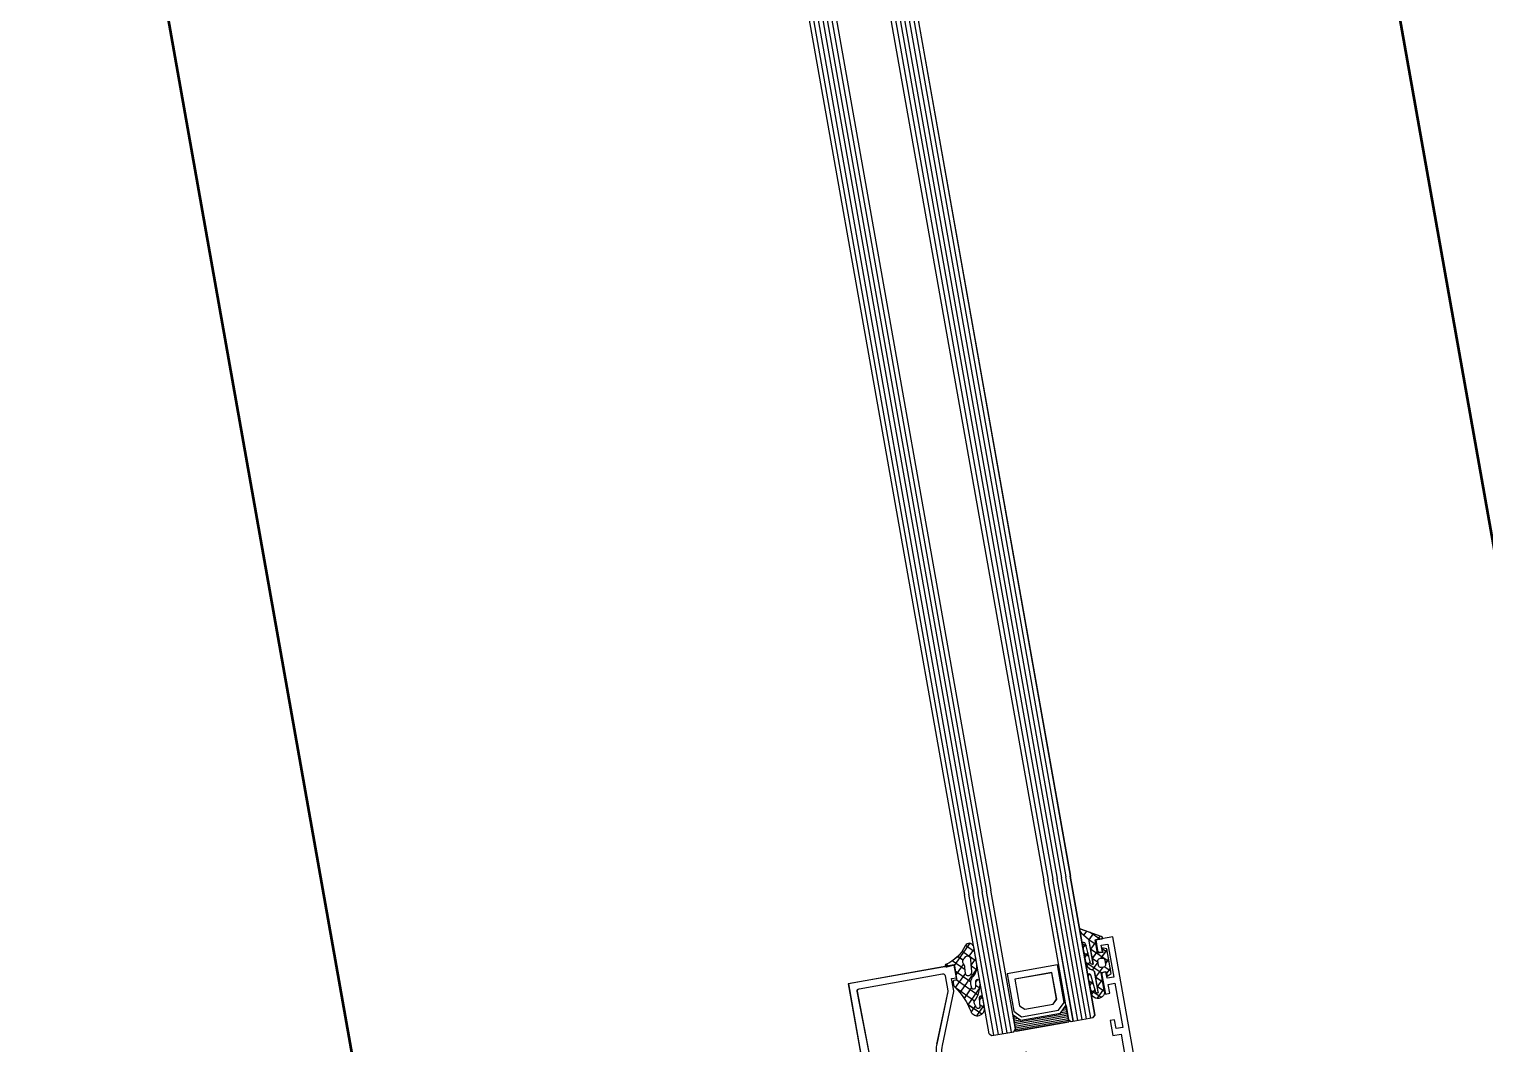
# Model space of a CAD drawing. Header units: millimetres. Extents: x 26282 to 30760, y 1404 to 4574.
# Drawn here: x 30290.2 to 30322.7, y 3850.58 to 3873.24 of the extents above; entities that cross this region are included whole.
import ezdxf

# ---------------------------------------------------------------- set-up
doc = ezdxf.new("R2010")
doc.units = ezdxf.units.MM
doc.header["$LTSCALE"] = 0.25
doc.layers.add('AB-DUV', color=4, linetype='Continuous', lineweight=50)

# ---------------------------------------------------------------- blocks, each defined once
blk = doc.blocks.new('CHD60E27', base_point=(-138.6, 7.85))
at = {"color": 1, "linetype": 'Continuous'}
for p, q in [((-80.6, 56.35), (-78.6, 56.35)), ((-115.729976, 50.516652), (-114.729976, 49.516652)), ((-115.729976, 50.516652), (-114.729976, 49.516652)), ((-78.6, 29.85), (-80.6, 29.85)), ((-137.2, 16.75), (-135.7, 16.75)), ((-135.7, 16.75), (-135.7, 15.25))]:
    blk.add_line(p, q, dxfattribs=at)
at = {"color": 40, "linetype": 'Continuous'}
for points in [[(-138.6, 7.85), (-138.6, 78.35), (-134.7, 78.35), (-134.7, 75.95, -0.414213), (-135.199999, 75.45), (-135.7, 75.45), (-135.7, 76.95), (-137.2, 76.95), (-137.2, 69.45), (-135.7, 69.45), (-135.7, 70.95), (-135.2, 70.95, -0.414213), (-134.699999, 70.45), (-134.7, 66.05), (-135.7, 66.05), (-135.7, 68.05), (-137.2, 68.05), (-137.2, 58.05), (-135.7, 58.05), (-135.7, 60.05), (-134.7, 60.05), (-134.7, 56.65), (-136.6, 56.65), (-136.6, 51.35), (-134.4, 51.35), (-132.2, 51.35), (-132.2, 52.95), (-130.2, 52.95), (-130.2, 51.95), (-128.790992, 51.95, 0.176327), (-128.630295, 52.008489), (-127.7, 52.789099), (-127, 52.789099, -0.43976), (-126.701142, 52.462953), (-126.911671, 50.056591, -0.176327), (-126.983943, 49.901604), (-127.323223, 49.562323, -0.577351), (-127.741481, 49.674394), (-127.772347, 49.789587, 0.267949), (-127.949124, 49.966363), (-129.9, 50.489099), (-130.1, 50.489099, 0.842899), (-130.2, 49.906257), (-130.2, 45.839099, 0.414213), (-129.949998, 45.589099), (-129.628806, 45.589099, 0.137838), (-129.498553, 45.625711), (-127.980252, 46.552487, -0.585341), (-127.6, 46.339099), (-127.6, 45.002615, -0.261351), (-128.07899, 44.149065), (-129.797634, 43.1), (-128.07899, 42.050935, -0.261351), (-127.6, 41.197385), (-127.6, 39.8609, -0.585341), (-127.980252, 39.647512), (-129.498554, 40.574288, 0.137838), (-129.628807, 40.6109), (-129.95, 40.6109, 0.414213), (-130.199999, 40.360899), (-130.2, 36.293743, 0.842899), (-130.1, 35.710901), (-129.9, 35.7109), (-127.949123, 36.233636, 0.267949), (-127.772347, 36.410413), (-127.741481, 36.525605, -0.577351), (-127.323223, 36.637676), (-126.983943, 36.298396, -0.176327), (-126.911671, 36.143409), (-126.701141, 33.737047, -0.43976), (-127, 33.4109), (-127.7, 33.4109), (-128.630295, 34.191511, 0.176327), (-128.790992, 34.25), (-130.2, 34.25), (-130.2, 33.25), (-132.2, 33.25), (-132.2, 34.85), (-136.6, 34.85), (-136.6, 29.55), (-134.7, 29.55), (-134.7, 26.15), (-135.7, 26.15), (-135.7, 28.15), (-137.2, 28.15), (-137.2, 18.15), (-135.7, 18.15), (-135.7, 20.15), (-134.7, 20.15), (-134.7, 15.75, -0.414213), (-135.199999, 15.25), (-135.7, 15.25), (-135.7, 16.75), (-137.2, 16.75), (-137.2, 9.25), (-135.7, 9.25), (-135.7, 10.75), (-135.2, 10.75, -0.414213), (-134.699999, 10.25), (-134.7, 7.85), (-138.6, 7.85)], [(-78.6, 56.35), (-78.6, 29.85), (-79.6, 29.85), (-80.6, 29.85, -0.414213), (-82.599999, 31.85), (-80.6, 31.85), (-80.6, 34.85), (-89.1, 34.85), (-89.6, 35.35), (-90.1, 34.85), (-98.6, 34.85), (-98.6, 31.85), (-96.6, 31.85, -0.414213), (-98.599999, 29.85), (-105.740408, 29.85, -0.356298), (-107.699999, 31.450001), (-105.7, 31.45), (-105.7, 34.85), (-109, 34.85), (-109.5, 35.35), (-110, 34.85), (-113.2, 34.85), (-113.2, 31.45), (-111.2, 31.45, -0.356298), (-113.159592, 29.85), (-115.2, 29.85), (-115.2, 34.25), (-116.609007, 34.25, 0.176327), (-116.769704, 34.191511), (-117.7, 33.4109), (-118.4, 33.4109, -0.43976), (-118.698859, 33.737047), (-118.488329, 36.143409, -0.176327), (-118.416057, 36.298397), (-118.076776, 36.637677, -0.577351), (-117.658519, 36.525604), (-117.627652, 36.410413, 0.267949), (-117.450876, 36.233636), (-115.5, 35.7109), (-115.3, 35.7109, 0.842899), (-115.2, 36.293744), (-115.2, 40.3609, 0.414213), (-115.45, 40.6109), (-115.771193, 40.6109, 0.137838), (-115.901446, 40.574288), (-117.419747, 39.647512, -0.585341), (-117.799999, 39.8609), (-117.8, 41.197384, -0.261351), (-117.32101, 42.050935), (-115.602366, 43.1), (-117.321009, 44.149064, -0.261351), (-117.8, 45.002615), (-117.8, 46.339099, -0.585341), (-117.419747, 46.552488), (-115.901445, 45.625712, 0.137838), (-115.771193, 45.5891), (-115.45, 45.589099, 0.414213), (-115.199999, 45.8391), (-115.2, 49.906257, 0.842899), (-115.3, 50.489099), (-115.5, 50.489099), (-117.450876, 49.966364, 0.267949), (-117.627653, 49.789587), (-117.658518, 49.674395, -0.577351), (-118.076776, 49.562322), (-118.416057, 49.901603, -0.176327), (-118.488329, 50.056591), (-118.698858, 52.462953, -0.43976), (-118.4, 52.789099), (-117.7, 52.789099), (-116.769704, 52.008489, 0.176327), (-116.609007, 51.95), (-115.2, 51.95), (-115.2, 56.35), (-113.159591, 56.35, -0.356297), (-111.199999, 54.75), (-113.2, 54.75), (-113.2, 51.35), (-110, 51.35), (-109.5, 50.85), (-109, 51.35), (-105.7, 51.35), (-105.7, 54.75), (-107.7, 54.75, -0.356297), (-105.740408, 56.35), (-98.6, 56.35, -0.414213), (-96.599999, 54.350001), (-98.6, 54.35), (-98.6, 51.35), (-90.1, 51.35), (-89.6, 50.85), (-89.1, 51.35), (-80.6, 51.35), (-80.6, 54.35), (-82.6, 54.35, -0.414213), (-80.6, 56.35), (-78.6, 56.35)], [(-80.6, 43.1), (-80.6, 49.35), (-99.6, 49.35, -0.414213), (-100.6, 50.35), (-100.6, 54.35), (-103.7, 54.35), (-103.7, 50.35, -0.414213), (-104.699999, 49.350001), (-113.2, 49.35), (-113.2, 36.85), (-104.7, 36.85, -0.414213), (-103.699999, 35.850001), (-103.7, 31.85), (-100.6, 31.85), (-100.6, 35.85, -0.414213), (-99.6, 36.85), (-80.6, 36.85), (-80.6, 43.1)]]:
    blk.add_lwpolyline(points, format="xyb", close=True, dxfattribs=at)
blk.add_lwpolyline([(-134.4, 49.35), (-136.6, 49.35), (-136.6, 36.85), (-132.2, 36.85), (-132.2, 49.35), (-134.4, 49.35)], close=True, dxfattribs=at)
at = {"color": 4, "linetype": 'Continuous'}
for points in [[(-130.210348, 45.762166), (-128.497348, 46.762166), (-122.710348, 46.762166), (-116.923348, 46.762166), (-115.210348, 45.762166), (-115.210348, 50.362166), (-116.910348, 49.362166), (-122.710348, 49.362166), (-128.510348, 49.362166), (-130.210348, 50.362166), (-130.210348, 45.762166)], [(-128.497348, 39.437833), (-130.210348, 40.437833), (-130.210348, 35.837833), (-128.510348, 36.837833), (-122.710348, 36.837833), (-116.910348, 36.837833), (-115.210348, 35.837833), (-115.210348, 40.437833), (-116.923348, 39.437833), (-122.710348, 39.437833), (-128.497348, 39.437833)]]:
    blk.add_lwpolyline(points, close=True, dxfattribs=at)
blk = doc.blocks.new('CHD10-3111', base_point=(3855.389827, -8975.811796))
at = {"color": 40, "linetype": 'Continuous'}
blk.add_lwpolyline([(3855.389827, -8949.111796), (3879.389827, -8949.111796), (3879.389827, -8971.111796), (3877.889827, -8971.111796), (3877.889827, -8970.611796), (3875.789827, -8970.611796, 0.414276), (3875.289827, -8971.111902), (3875.289827, -8973.411796), (3875.891113, -8973.764938, -0.44986), (3875.948899, -8974.058621), (3874.687602, -8975.51474, -0.717959), (3873.789827, -8975.211796), (3873.789827, -8970.111796, -0.414242), (3874.789923, -8969.111796), (3876.40713, -8969.111796, 0.409111), (3877.406977, -8968.129248), (3877.703866, -8951.120522, 0.419335), (3877.203942, -8950.611796), (3858.289827, -8950.611796, 0.414214), (3857.789827, -8951.111796), (3857.789827, -8954.510299, 0.096347), (3857.826278, -8954.697709), (3862.331086, -8965.847499, -0.096289), (3862.789827, -8968.20752), (3862.789827, -8975.311796, -0.679855), (3861.925103, -8975.653814), (3860.044019, -8973.648631, -0.65679), (3860.189935, -8973.311796), (3861.289827, -8973.311796, 0.414214), (3861.489827, -8973.111796), (3861.489827, -8968.20752, 0.096295), (3861.125704, -8966.334383), (3856.526235, -8954.950297, -0.096289), (3856.489827, -8954.762994), (3856.489827, -8952.011796), (3855.389827, -8952.011796), (3855.389827, -8949.111796)], format="xyb", close=True, dxfattribs=at)
blk = doc.blocks.new('CHDMN-201', base_point=(29.944199, -19.992072))
at = {"color": 1, "linetype": 'Continuous'}
for p, q in [((24.944196, -17.917709), (26.712382, -16.149524)), ((25.670623, -15.827906), (29.959082, -20.116364)), ((24.944196, -17.222799), (26.363237, -18.64184)), ((24.944197, -19.344121), (26.23548, -20.635403)), ((24.944198, -20.039028), (27.683935, -17.299291)), ((27.730494, -21.495372), (30.203718, -19.022148)), ((27.817864, -19.286682), (28.843558, -18.260988)), ((31.416762, -19.452725), (31.950423, -19.986385)), ((25.079548, -21.600792), (25.475995, -21.997239)), ((25.189997, -21.91455), (25.940862, -21.163684)), ((25.475995, -21.997239), (29.768513, -26.289757)), ((25.940862, -21.163684), (26.275067, -20.829479)), ((26.075074, -23.150793), (26.624114, -22.601753)), ((26.23548, -20.635403), (26.260255, -20.660179)), ((26.954462, -24.392725), (29.944199, -21.402988)), ((27.79138, -22.191304), (30.58826, -24.988183)), ((27.826231, -20.104834), (29.944199, -22.222802)), ((31.257696, -20.089491), (31.80016, -19.547027)), ((25.178841, -25.942725), (28.496854, -29.260739)), ((25.232281, -26.114906), (26.046166, -25.301021)), ((25.477814, -24.120378), (25.941592, -24.584156)), ((25.916779, -27.551729), (30.108752, -23.359755)), ((26.882093, -28.707735), (30.556963, -25.032865)), ((26.991686, -25.63425), (29.066899, -27.709463)), ((24.944199, -28.524309), (25.530435, -27.938072)), ((25.094432, -27.979636), (25.776541, -28.661746)), ((25.810575, -31.900573), (28.517647, -29.193501)), ((24.944199, -29.950724), (27.004506, -32.011031)), ((24.952122, -30.637706), (25.869183, -29.720645)), ((26.861353, -29.746558), (28.07121, -30.956415))]:
    blk.add_line(p, q, dxfattribs=at)
for points in [[(26.390301, -23.393758, -0.11997), (25.342637, -22.236365, -0.11997), (24.944199, -20.726926), (24.944195, -16.789779, -0.730107), (26.758647, -16.209518, 0.185935), (31.810746, -19.549362, -0.858634), (31.670288, -20.125588), (30.144199, -19.992072, 0.414214), (29.944199, -20.192072), (29.944199, -23.09206, 0.414226), (30.244199, -23.392072), (30.544174, -23.392072, -0.414238), (30.844199, -23.692072), (30.844199, -24.310458, -0.167691), (30.631375, -24.927186, 0.106409), (28.114271, -30.786691, -0.907546), (24.944199, -30.478675), (24.944199, -28.292072, -1), (25.744199, -28.292072), (25.908447, -30.169443, 0.790151), (26.678457, -30.282816, 0.061795), (27.025941, -28.955975, 0.24686), (26.961879, -28.781202, -0.192553), (24.944199, -24.656358, -1), (25.941426, -24.581945, 0.061004), (26.187228, -25.817745, 0.744986), (26.953471, -25.796309, 0.211789), (26.613432, -23.622255, 0.100818), (26.390301, -23.393758)], [(26.255022, -20.600362), (26.380094, -22.029945, 0.17342), (26.661249, -22.641873, 0.008526), (26.786952, -22.766133, 0.691738), (27.799141, -22.280005), (27.680588, -20.924941, -0.129672), (27.819183, -20.120619, 0.375997), (27.441422, -18.85823), (27.046771, -18.610379, 0.619603), (26.12995, -19.17078), (26.255022, -20.600362)]]:
    blk.add_lwpolyline(points, format="xyb", close=True, dxfattribs=at)
blk = doc.blocks.new('*U94')
at = {"color": 4, "linetype": 'Continuous'}
for p, q in [((598.494385, 76), (598.494385, 64)), ((598.894385, 76), (598.894385, 64)), ((599.294385, 76), (599.294385, 64)), ((599.694385, 76), (599.694385, 64)), ((600.094385, 76), (600.094385, 64)), ((600.494385, 76), (600.494385, 64)), ((600.894385, 76), (600.894385, 74.65)), ((601.294385, 76), (601.294385, 75.05)), ((601.694385, 76), (601.694385, 75.45)), ((602.094385, 76), (602.094385, 75.85)), ((600.894385, 65.35), (600.894385, 64)), ((601.294385, 64.95), (601.294385, 64)), ((601.694385, 64.55), (601.694385, 64)), ((602.094385, 64.15), (602.094385, 64))]:
    blk.add_line(p, q, dxfattribs=at)
blk = doc.blocks.new('CHD40D02')
at = {"color": 1, "linetype": 'Continuous'}
for p, q in [((-1.122662, 0.665503), (-0.457159, 0)), ((-1.012226, 0), (0.801576, 1.813802)), ((0, -1.109094), (1.4, 0.290906)), ((0.205857, 1.458304), (1.4, 0.264161)), ((1.534377, 2.251105), (2.247288, 1.538194)), ((-2.117144, -5.347558), (1.4, -1.830414)), ((-2.117144, -3.226238), (-1.117144, -2.226238)), ((-2.117144, -2.582656), (-0.421916, -4.277884)), ((0, -0.457159), (1.4, -1.857159)), ((0, -2.578479), (1.4, -3.978479)), ((2.000247, -3.351488), (2.91136, -2.440375)), ((2.050967, -2.508126), (2.906913, -3.364072)), ((2.135987, -1.094428), (2.921622, -0.308793)), ((2.222769, -0.558608), (2.917076, -1.252915)), ((-2.117144, -4.703976), (-1.237492, -5.583628)), ((-2.117144, -7.468879), (-0.899257, -6.250992)), ((-0.543237, -6.277883), (1.4, -8.22112)), ((0, -7.473055), (2.106571, -5.366485)), ((0.262508, -5.089227), (1.4, -3.951735)), ((0.262508, -4.962308), (1.066416, -5.766216)), ((1.066416, -5.766216), (1.7501, -6.4499)), ((1.930627, -4.509107), (2.59883, -5.177309)), ((2.106571, -5.366485), (2.901098, -4.571957)), ((2.59883, -5.177309), (2.73038, -5.30886)), ((-2.117144, -6.825296), (-1.117144, -7.825296)), ((0, -9.594375), (1.4, -8.194375)), ((0, -8.942441), (1.4, -10.34244)), ((2.065011, -9.650685), (2.925923, -8.789773)), ((2.137826, -8.958946), (2.903131, -9.724251)), ((2.53001, -7.22981), (2.953639, -7.653438)), ((0.000001, -11.063761), (1.86654, -12.930301)), ((0.005596, -11.710099), (1.4, -10.315696)), ((0.929001, -12.908016), (2.87289, -10.964126)), ((1.935795, -10.878236), (2.844412, -11.786853))]:
    blk.add_line(p, q, dxfattribs=at)
at = {"color": 7, "linetype": 'Continuous'}
blk.add_line((2.921685, -0.29561), (2.817805, -0.199647), dxfattribs=at)
at = {"color": 1, "linetype": 'Continuous'}
for points in [[(2.921685, -0.29561), (2.9, -4.8), (2.8, -5.1), (2.7, -5.4), (2.6, -5.7), (2.4, -6), (2.3, -6.2), (2, -6.3), (1.8, -6.4), (1.6, -6.6), (1.5, -6.7), (1.4, -6.9), (1.4, -11.5), (1.4, -11.7), (1.6, -11.8), (1.65982, -11.8), (1.85982, -11.6), (2.25982, -7.8), (2.35982, -7.4), (2.55982, -7.2), (2.85982, -7.2), (2.95982, -7.4), (2.85982, -11.5, -1.047986), (0.000001, -11.499982), (0, -7.412301), (-1.117144, -7.412301), (-1.117144, -8.412301), (-2.117144, -7.977518), (-2.117144, -2.406848), (-1.117144, -2.015544), (-1.117144, -3.015544), (0, -3.015544), (0, 0), (-1.5, 0), (-1.6, 0.1), (-1.6, 0.3), (-1.4, 0.5), (2.700478, 2.946982), (2.800478, 2.946982), (2.900478, 2.746982), (2.900478, 2.446982), (2.700478, 2.146982), (1.4, 0.4), (1.4, -5.2), (1.5, -5.3), (1.7, -5.2), (1.907825, -4.888262), (2.146067, -0.926812), (2.230152, -0.523166), (2.318197, -0.219443), (2.614003, -0.107644), (2.817805, -0.199647), (2.921685, -0.29561)], [(0.116062, -6.131436, 0.198912), (0.262508, -5.777883), (0.262508, -4.777884, 0.414213), (-0.237492, -4.277884), (-0.737492, -4.277884, 0.414213), (-1.237492, -4.777883), (-1.237492, -5.777884, 0.414213), (-0.737492, -6.277883), (-0.237491, -6.277883, 0.198912), (0.116062, -6.131436)]]:
    blk.add_lwpolyline(points, format="xyb", close=True, dxfattribs=at)
blk = doc.blocks.new('A$C1CD448AB')
at = {"color": 4, "linetype": 'Continuous'}
for p, q in [((464.1, 82.92), (463.6, 82.42)), ((463.6, 82.42), (463.6, 77.42)), ((463.6, 81.92), (495.6, 81.92)), ((464.1, 82.92), (495.6, 82.92)), ((804.85, 82.92), (495.6, 82.92)), ((804.85, 81.92), (495.6, 81.92)), ((463.6, 80.92), (495.6, 80.92)), ((463.6, 79.92), (495.6, 79.92)), ((463.6, 78.92), (495.6, 78.92)), ((804.85, 80.92), (495.6, 80.92)), ((804.85, 79.92), (495.6, 79.92)), ((804.85, 78.92), (495.6, 78.92)), ((463.6, 77.92), (495.6, 77.92)), ((463.6, 77.42), (464.1, 76.92)), ((464.1, 76.92), (495.6, 76.92)), ((468.1, 76.62), (466.6, 75.12)), ((466.6, 75.12), (466.6, 66.72)), ((476.6, 76.62), (468.1, 76.62)), ((469.1, 75.12), (468.1, 74.12)), ((475.1, 75.12), (469.1, 75.12)), ((475.1, 66.72), (475.1, 75.12)), ((476.6, 65.22), (476.6, 76.62)), ((804.85, 77.92), (495.6, 77.92)), ((804.85, 76.92), (495.6, 76.92)), ((468.1, 74.12), (468.1, 67.72)), ((466.6, 66.72), (468.1, 65.22)), ((468.1, 67.72), (469.1, 66.72)), ((468.1, 65.22), (476.6, 65.22)), ((469.1, 66.72), (475.1, 66.72)), ((464.1, 64.92), (463.6, 64.42)), ((463.6, 64.42), (463.6, 59.42)), ((463.6, 63.92), (495.6, 63.92)), ((463.6, 62.92), (495.6, 62.92)), ((463.6, 61.92), (495.6, 61.92)), ((464.1, 64.92), (495.6, 64.92)), ((804.85, 64.92), (495.6, 64.92)), ((804.85, 63.92), (495.6, 63.92)), ((804.85, 62.92), (495.6, 62.92)), ((804.85, 61.92), (495.6, 61.92)), ((463.6, 60.92), (495.6, 60.92)), ((463.6, 59.92), (495.6, 59.92)), ((463.6, 59.42), (464.1, 58.92)), ((464.1, 58.92), (495.6, 58.92)), ((804.85, 60.92), (495.6, 60.92)), ((804.85, 59.92), (495.6, 59.92)), ((804.85, 58.92), (495.6, 58.92))]:
    blk.add_line(p, q, dxfattribs=at)
blk.add_lwpolyline([(463.6, 76.92), (467.35, 76.92), (465.85, 75.42), (465.85, 66.42), (467.35, 64.92), (463.6, 64.92), (463.6, 76.92)], close=True, dxfattribs=at)
at = {"color": 7, "rotation": 270}
for name, p, xscale in [('CHD60E27', (410.1, 51.92), -1), ('CHD10-3111', (453.9, 87.92), -1), ('CHDMN-201', (480.6, 87.92), -1), ('CHD40D02', (480.6, 55.92), -1.034312)]:
    blk.add_blockref(name, p, dxfattribs=dict(at, xscale=xscale))
at = {"color": 4}
blk.add_blockref('*U94', (-134.89, 0.92), dxfattribs=at)
blk = doc.blocks.new('A$C187D15ED')
at = {"layer": 'AB-DUV'}
for p, q in [((10779.534, 3504.241), (10728.64, 3790.916)), ((10751.502, 3507.266), (10701.867, 3786.846))]:
    blk.add_line(p, q, dxfattribs=at)
at = {"layer": 'Defpoints', "ltscale": 0.2, "xscale": 0.1000000000000001, "yscale": 0.1000000000000001, "zscale": 0.1000000000000001, "rotation": 100.0669337325965}
blk.add_blockref('A$C1CD448AB', (10757.488, 3601.528), dxfattribs=at)

msp = doc.modelspace()

# ---------------------------------------------------------------- block references
at = {"layer": 'AB-DUV', "ltscale": 100}
msp.add_blockref('A$C187D15ED', (19570.424, 205.028, 5.126), dxfattribs=at)

# ---------------------------------------------------------------- next in the draw order: linework, layer by layer
at = {"layer": 'Defpoints', "color": 4, "linetype": 'Continuous'}
for p, q in [((30307.648, 3884.702, 5.126), (30313.053, 3854.253, 5.126)), ((30307.746, 3884.72, 5.126), (30313.152, 3854.271, 5.126)), ((30307.845, 3884.737, 5.126), (30313.25, 3854.288, 5.126)), ((30307.943, 3884.755, 5.126), (30313.349, 3854.306, 5.126)), ((30308.042, 3884.772, 5.126), (30313.447, 3854.323, 5.126)), ((30305.875, 3884.387, 5.126), (30311.281, 3853.939, 5.126)), ((30305.974, 3884.405, 5.126), (30311.379, 3853.956, 5.126)), ((30306.072, 3884.422, 5.126), (30311.478, 3853.974, 5.126)), ((30306.171, 3884.44, 5.126), (30311.576, 3853.991, 5.126)), ((30306.269, 3884.457, 5.126), (30311.675, 3854.009, 5.126)), ((30307.451, 3884.667, 5.126), (30312.856, 3854.218, 5.126)), ((30307.549, 3884.685, 5.126), (30312.955, 3854.236, 5.126)), ((30305.678, 3884.353, 5.126), (30311.084, 3853.904, 5.126)), ((30305.777, 3884.37, 5.126), (30311.183, 3853.921, 5.126)), ((30313.407, 3851.117, 5.126), (30312.856, 3854.218, 5.126)), ((30313.514, 3851.085, 5.126), (30312.955, 3854.236, 5.126)), ((30313.613, 3851.102, 5.126), (30313.053, 3854.253, 5.126)), ((30313.711, 3851.12, 5.126), (30313.152, 3854.271, 5.126)), ((30313.81, 3851.137, 5.126), (30313.25, 3854.288, 5.126)), ((30313.908, 3851.155, 5.126), (30313.349, 3854.306, 5.126)), ((30313.998, 3851.222, 5.126), (30313.447, 3854.323, 5.126)), ((30311.635, 3850.802, 5.126), (30311.084, 3853.904, 5.126)), ((30311.742, 3850.77, 5.126), (30311.183, 3853.921, 5.126)), ((30311.84, 3850.788, 5.126), (30311.281, 3853.939, 5.126)), ((30311.939, 3850.805, 5.126), (30311.379, 3853.956, 5.126)), ((30312.037, 3850.823, 5.126), (30311.478, 3853.974, 5.126)), ((30312.136, 3850.84, 5.126), (30311.576, 3853.991, 5.126)), ((30312.225, 3850.907, 5.126), (30311.675, 3854.009, 5.126)), ((30313.159, 3852.342, 5.126), (30312.037, 3852.143, 5.126)), ((30313.308, 3851.505, 5.126), (30313.159, 3852.342, 5.126)), ((30312.037, 3852.143, 5.126), (30312.185, 3851.306, 5.126)), ((30313.038, 3852.168, 5.126), (30312.21, 3852.022, 5.126)), ((30312.21, 3852.022, 5.126), (30312.315, 3851.431, 5.126)), ((30313.142, 3851.578, 5.126), (30313.038, 3852.168, 5.126)), ((30313.061, 3851.462, 5.126), (30313.142, 3851.578, 5.126)), ((30312.185, 3851.306, 5.126), (30312.359, 3851.185, 5.126)), ((30312.199, 3851.055, 5.126), (30313.381, 3851.264, 5.126)), ((30312.315, 3851.431, 5.126), (30312.431, 3851.35, 5.126)), ((30312.359, 3851.185, 5.126), (30313.186, 3851.331, 5.126)), ((30312.431, 3851.35, 5.126), (30313.061, 3851.462, 5.126)), ((30313.186, 3851.331, 5.126), (30313.308, 3851.505, 5.126)), ((30313.241, 3851.28, 5.126), (30313.374, 3851.304, 5.126)), ((30313.273, 3851.327, 5.126), (30313.367, 3851.343, 5.126)), ((30313.306, 3851.373, 5.126), (30313.36, 3851.383, 5.126)), ((30313.338, 3851.419, 5.126), (30313.353, 3851.422, 5.126)), ((30312.171, 3851.212, 5.126), (30312.186, 3851.215, 5.126)), ((30312.178, 3851.173, 5.126), (30312.232, 3851.182, 5.126)), ((30312.185, 3851.133, 5.126), (30312.279, 3851.15, 5.126)), ((30312.185, 3850.849, 5.126), (30312.225, 3850.907, 5.126)), ((30312.192, 3851.094, 5.126), (30312.325, 3851.118, 5.126)), ((30312.206, 3851.015, 5.126), (30313.388, 3851.225, 5.126)), ((30312.213, 3850.976, 5.126), (30313.395, 3851.186, 5.126)), ((30312.22, 3850.937, 5.126), (30313.402, 3851.146, 5.126)), ((30312.227, 3850.897, 5.126), (30313.409, 3851.107, 5.126)), ((30312.234, 3850.858, 5.126), (30313.416, 3851.068, 5.126)), ((30313.407, 3851.117, 5.126), (30313.465, 3851.076, 5.126)), ((30313.465, 3851.076, 5.126), (30313.957, 3851.164, 5.126)), ((30313.957, 3851.164, 5.126), (30313.998, 3851.222, 5.126)), ((30311.635, 3850.802, 5.126), (30311.693, 3850.762, 5.126)), ((30311.693, 3850.762, 5.126), (30312.185, 3850.849, 5.126))]:
    msp.add_line(p, q, dxfattribs=at)
at = {"layer": 'Defpoints', "color": 1, "linetype": 'Continuous'}
for p, q in [((30313.668, 3853.138, 5.126), (30313.661, 3853.117, 5.126)), ((30313.661, 3853.117, 5.126), (30313.667, 3853.087, 5.126)), ((30313.667, 3853.087, 5.126), (30313.692, 3853.061, 5.126)), ((30313.678, 3853.14, 5.126), (30313.668, 3853.138, 5.126)), ((30314.139, 3852.973, 5.126), (30313.678, 3853.14, 5.126)), ((30313.692, 3853.061, 5.126), (30313.855, 3852.913, 5.126)), ((30313.809, 3853.093, 5.126), (30313.749, 3853.01, 5.126)), ((30313.855, 3852.913, 5.126), (30313.953, 3852.361, 5.126)), ((30314.024, 3852.789, 5.126), (30313.857, 3852.902, 5.126)), ((30313.958, 3853.039, 5.126), (30313.858, 3852.899, 5.126)), ((30314.108, 3852.917, 5.126), (30313.891, 3853.063, 5.126)), ((30314.013, 3852.854, 5.126), (30313.895, 3852.691, 5.126)), ((30314.005, 3852.899, 5.126), (30314.157, 3852.926, 5.126)), ((30314.057, 3852.602, 5.126), (30314.005, 3852.899, 5.126)), ((30314.107, 3852.985, 5.126), (30314.051, 3852.907, 5.126)), ((30314.162, 3852.957, 5.126), (30314.139, 3852.973, 5.126)), ((30314.157, 3852.926, 5.126), (30314.166, 3852.937, 5.126)), ((30314.166, 3852.937, 5.126), (30314.162, 3852.957, 5.126)), ((30311.202, 3852.824, 5.126), (30310.855, 3852.327, 5.126)), ((30311.051, 3852.446, 5.126), (30310.932, 3852.529, 5.126)), ((30311.347, 3852.422, 5.126), (30311.029, 3852.644, 5.126)), ((30311.31, 3852.631, 5.126), (30311.105, 3852.774, 5.126)), ((30311.298, 3852.699, 5.126), (30311.183, 3852.535, 5.126)), ((30313.721, 3852.828, 5.126), (30313.712, 3852.817, 5.126)), ((30313.712, 3852.817, 5.126), (30313.793, 3852.374, 5.126)), ((30313.806, 3852.752, 5.126), (30313.713, 3852.815, 5.126)), ((30313.74, 3852.841, 5.126), (30313.721, 3852.828, 5.126)), ((30313.788, 3852.803, 5.126), (30313.73, 3852.723, 5.126)), ((30313.772, 3852.835, 5.126), (30313.74, 3852.841, 5.126)), ((30313.86, 3852.533, 5.126), (30313.751, 3852.606, 5.126)), ((30313.84, 3852.615, 5.126), (30313.768, 3852.515, 5.126)), ((30313.787, 3852.807, 5.126), (30313.772, 3852.835, 5.126)), ((30313.802, 3852.769, 5.126), (30313.787, 3852.807, 5.126)), ((30313.896, 3852.383, 5.126), (30313.802, 3852.769, 5.126)), ((30314.314, 3852.41, 5.126), (30313.894, 3852.693, 5.126)), ((30314.05, 3852.645, 5.126), (30313.932, 3852.482, 5.126)), ((30314.171, 3852.622, 5.126), (30314.057, 3852.602, 5.126)), ((30314.265, 3852.683, 5.126), (30314.122, 3852.485, 5.126)), ((30314.262, 3852.7, 5.126), (30314.154, 3852.72, 5.126)), ((30314.154, 3852.72, 5.126), (30314.171, 3852.622, 5.126)), ((30314.277, 3852.619, 5.126), (30314.157, 3852.7, 5.126)), ((30314.36, 3852.151, 5.126), (30314.262, 3852.7, 5.126)), ((30310.7, 3852.367, 5.126), (30310.656, 3852.305, 5.126)), ((30310.726, 3852.307, 5.126), (30310.663, 3852.351, 5.126)), ((30311.098, 3852.23, 5.126), (30310.811, 3852.43, 5.126)), ((30311.225, 3851.958, 5.126), (30310.879, 3852.2, 5.126)), ((30311.065, 3852.365, 5.126), (30310.893, 3852.12, 5.126)), ((30311.329, 3852.22, 5.126), (30310.981, 3851.722, 5.126)), ((30311.23, 3852.341, 5.126), (30311.228, 3852.338, 5.126)), ((30311.335, 3852.491, 5.126), (30311.23, 3852.341, 5.126)), ((30311.269, 3852.294, 5.126), (30311.23, 3852.321, 5.126)), ((30311.356, 3852.233, 5.126), (30311.269, 3852.294, 5.126)), ((30311.361, 3852.266, 5.126), (30311.329, 3852.22, 5.126)), ((30313.884, 3852.332, 5.126), (30313.789, 3852.396, 5.126)), ((30313.793, 3852.374, 5.126), (30313.809, 3852.346, 5.126)), ((30313.809, 3852.346, 5.126), (30313.824, 3852.318, 5.126)), ((30313.831, 3852.342, 5.126), (30313.819, 3852.327, 5.126)), ((30313.824, 3852.318, 5.126), (30313.84, 3852.29, 5.126)), ((30313.887, 3852.42, 5.126), (30313.831, 3852.342, 5.126)), ((30313.84, 3852.29, 5.126), (30313.865, 3852.265, 5.126)), ((30313.865, 3852.265, 5.126), (30313.879, 3852.247, 5.126)), ((30313.879, 3852.247, 5.126), (30313.911, 3852.242, 5.126)), ((30314.135, 3852.163, 5.126), (30313.884, 3852.332, 5.126)), ((30313.923, 3852.356, 5.126), (30313.896, 3852.383, 5.126)), ((30313.911, 3852.242, 5.126), (30313.933, 3852.236, 5.126)), ((30313.945, 3852.35, 5.126), (30313.923, 3852.356, 5.126)), ((30314.067, 3852.393, 5.126), (30313.931, 3852.484, 5.126)), ((30313.933, 3852.236, 5.126), (30313.957, 3852.22, 5.126)), ((30313.997, 3852.312, 5.126), (30313.939, 3852.232, 5.126)), ((30313.953, 3852.361, 5.126), (30313.945, 3852.35, 5.126)), ((30313.957, 3852.22, 5.126), (30313.969, 3852.212, 5.126)), ((30313.969, 3852.212, 5.126), (30313.983, 3852.194, 5.126)), ((30314.065, 3852.405, 5.126), (30313.997, 3852.312, 5.126)), ((30314.17, 3852.29, 5.126), (30314.006, 3852.064, 5.126)), ((30314.079, 3852.325, 5.126), (30314.062, 3852.424, 5.126)), ((30314.104, 3852.482, 5.126), (30314.155, 3852.491, 5.126)), ((30314.19, 3852.294, 5.126), (30314.139, 3852.285, 5.126)), ((30314.351, 3852.202, 5.126), (30314.206, 3852.299, 5.126)), ((30314.214, 3852.451, 5.126), (30314.232, 3852.352, 5.126)), ((30314.303, 3852.474, 5.126), (30314.228, 3852.371, 5.126)), ((30314.34, 3852.265, 5.126), (30314.255, 3852.148, 5.126)), ((30311.104, 3852.16, 5.126), (30310.878, 3851.836, 5.126)), ((30311.383, 3851.665, 5.126), (30310.897, 3852.005, 5.126)), ((30311.29, 3852.096, 5.126), (30311.227, 3852.14, 5.126)), ((30311.366, 3852.011, 5.126), (30311.328, 3851.957, 5.126)), ((30311.425, 3851.819, 5.126), (30311.331, 3851.885, 5.126)), ((30313.839, 3852.138, 5.126), (30313.833, 3852.117, 5.126)), ((30313.833, 3852.117, 5.126), (30313.915, 3851.715, 5.126)), ((30313.873, 3852.141, 5.126), (30313.838, 3852.092, 5.126)), ((30313.87, 3852.143, 5.126), (30313.839, 3852.138, 5.126)), ((30313.963, 3851.911, 5.126), (30313.86, 3851.98, 5.126)), ((30313.894, 3852.127, 5.126), (30313.87, 3852.143, 5.126)), ((30313.944, 3851.978, 5.126), (30313.879, 3851.889, 5.126)), ((30313.911, 3852.09, 5.126), (30313.894, 3852.127, 5.126)), ((30314.018, 3851.723, 5.126), (30313.911, 3852.09, 5.126)), ((30313.983, 3852.194, 5.126), (30314.063, 3851.741, 5.126)), ((30314.172, 3851.954, 5.126), (30314.005, 3852.067, 5.126)), ((30314.161, 3852.018, 5.126), (30314.043, 3851.855, 5.126)), ((30314.134, 3852.169, 5.126), (30314.248, 3852.189, 5.126)), ((30314.206, 3851.766, 5.126), (30314.134, 3852.169, 5.126)), ((30314.248, 3852.189, 5.126), (30314.266, 3852.091, 5.126)), ((30314.266, 3852.091, 5.126), (30314.36, 3852.151, 5.126)), ((30311.308, 3851.535, 5.126), (30310.882, 3851.832, 5.126)), ((30311.243, 3851.835, 5.126), (30311.075, 3851.595, 5.126)), ((30311.427, 3851.837, 5.126), (30311.159, 3851.452, 5.126)), ((30311.471, 3851.638, 5.126), (30311.416, 3851.559, 5.126)), ((30311.495, 3851.587, 5.126), (30311.427, 3851.634, 5.126)), ((30314.136, 3851.611, 5.126), (30313.904, 3851.767, 5.126)), ((30313.998, 3851.793, 5.126), (30313.921, 3851.687, 5.126)), ((30314.042, 3851.707, 5.126), (30314.018, 3851.723, 5.126)), ((30314.198, 3851.809, 5.126), (30314.041, 3851.592, 5.126)), ((30314.209, 3851.746, 5.126), (30314.042, 3851.858, 5.126)), ((30314.048, 3851.708, 5.126), (30314.042, 3851.707, 5.126)), ((30314.067, 3851.721, 5.126), (30314.048, 3851.708, 5.126)), ((30314.063, 3851.741, 5.126), (30314.067, 3851.721, 5.126)), ((30311.469, 3851.239, 5.126), (30311.155, 3851.458, 5.126)), ((30311.328, 3851.433, 5.126), (30311.23, 3851.293, 5.126)), ((30311.52, 3851.446, 5.126), (30311.354, 3851.207, 5.126)), ((30311.532, 3851.378, 5.126), (30311.425, 3851.453, 5.126))]:
    msp.add_line(p, q, dxfattribs=at)
at = {"layer": 'Defpoints', "color": 7, "linetype": 'Continuous'}
msp.add_line((30313.712, 3852.817, 5.126), (30313.721, 3852.828, 5.126), dxfattribs=at)
at = {"layer": 'Defpoints', "color": 40, "linetype": 'Continuous', "elevation": 5.126}
for points in [[(30315.631, 3846.027), (30314.399, 3852.969), (30314.015, 3852.9), (30314.057, 3852.664, 0.414213), (30314.115, 3852.624), (30314.164, 3852.632), (30314.138, 3852.78), (30314.285, 3852.806), (30314.416, 3852.068), (30314.269, 3852.042), (30314.242, 3852.189), (30314.193, 3852.181, 0.414213), (30314.153, 3852.123), (30314.23, 3851.689), (30314.328, 3851.707), (30314.293, 3851.904), (30314.441, 3851.93), (30314.616, 3850.945), (30314.468, 3850.919), (30314.433, 3851.116), (30314.334, 3851.099), (30314.394, 3850.764), (30314.581, 3850.797), (30314.674, 3850.275)], [(30310.59, 3850.543), (30310.844, 3851.745, 0.096289), (30310.844, 3851.764), (30310.796, 3852.035), (30310.905, 3852.054), (30310.854, 3852.339), (30310.854, 3852.339), (30308.491, 3851.92), (30308.876, 3849.754)], [(30309.019, 3850.082), (30308.692, 3851.752, -0.419335), (30308.732, 3851.81), (30310.595, 3852.141, -0.414214), (30310.653, 3852.1), (30310.712, 3851.766, -0.096347), (30310.712, 3851.747), (30310.463, 3850.57, 0.096289)]]:
    msp.add_lwpolyline(points, format="xyb", dxfattribs=at)
at = {"layer": 'Defpoints', "color": 1, "linetype": 'Continuous', "elevation": 5.126}
for points in [[(30311.263, 3852.067, 0.11997), (30311.346, 3852.199, 0.11997), (30311.359, 3852.354), (30311.29, 3852.742, 0.730107), (30311.102, 3852.767, -0.185935), (30310.662, 3852.35, 0.858634), (30310.686, 3852.296), (30310.834, 3852.336, -0.414214), (30310.858, 3852.32), (30310.908, 3852.034, -0.414226), (30310.884, 3851.999), (30310.854, 3851.994, 0.414238), (30310.83, 3851.959), (30310.841, 3851.898, 0.167691), (30310.873, 3851.841, -0.106409), (30311.223, 3851.308, 0.907546), (30311.53, 3851.394), (30311.491, 3851.61, 1), (30311.413, 3851.596), (30311.429, 3851.408, -0.790151), (30311.355, 3851.383, -0.061795), (30311.298, 3851.508, -0.24686), (30311.301, 3851.526, 0.192553), (30311.428, 3851.967, 1), (30311.328, 3851.957, -0.061004), (30311.326, 3851.831, -0.744986), (30311.25, 3851.82, -0.211789), (30311.245, 3852.04, -0.100818), (30311.263, 3852.067)], [(30311.228, 3852.344), (30311.241, 3852.201, -0.17342), (30311.224, 3852.136, -0.008526), (30311.213, 3852.121, -0.691738), (30311.105, 3852.152), (30311.093, 3852.287, 0.129672), (30311.065, 3852.364, -0.375997), (30311.081, 3852.495), (30311.115, 3852.526, -0.619603), (30311.215, 3852.487), (30311.228, 3852.344)]]:
    msp.add_lwpolyline(points, format="xyb", close=True, dxfattribs=at)
at = {"layer": 'Defpoints', "color": 4, "linetype": 'Continuous', "elevation": 5.126}
msp.add_lwpolyline([(30312.234, 3850.858), (30312.169, 3851.227), (30312.343, 3851.106), (30313.229, 3851.263), (30313.35, 3851.437), (30313.416, 3851.068), (30312.234, 3850.858)], close=True, dxfattribs=at)
at = {"layer": 'Defpoints', "color": 1, "linetype": 'Continuous', "extrusion": (0, 0, -1)}
for centre, major_axis, start_param, end_param in [((30314.112, 3852.433, 5.126), (0.0509, 0.009), 3.141594, 4.712388), ((30314.13, 3852.334, 5.126), (0.0509, 0.009), 2.356196, 3.141593), ((30314.13, 3852.334, 5.126), (0.0509, 0.009), 1.570798, 2.356195), ((30314.163, 3852.442, 5.126), (0.0509, 0.009), 4.712389, 6.283183), ((30314.181, 3852.343, 5.126), (0.0509, 0.009), 0.000002, 1.570796), ((30314.061, 3851.734, 5.126), (0.146, 0.026), -0.046859, 3.188439)]:
    msp.add_ellipse(centre, major_axis=major_axis, ratio=0.966826, start_param=start_param, end_param=end_param, dxfattribs=at)

doc.saveas('drawing.dxf')
